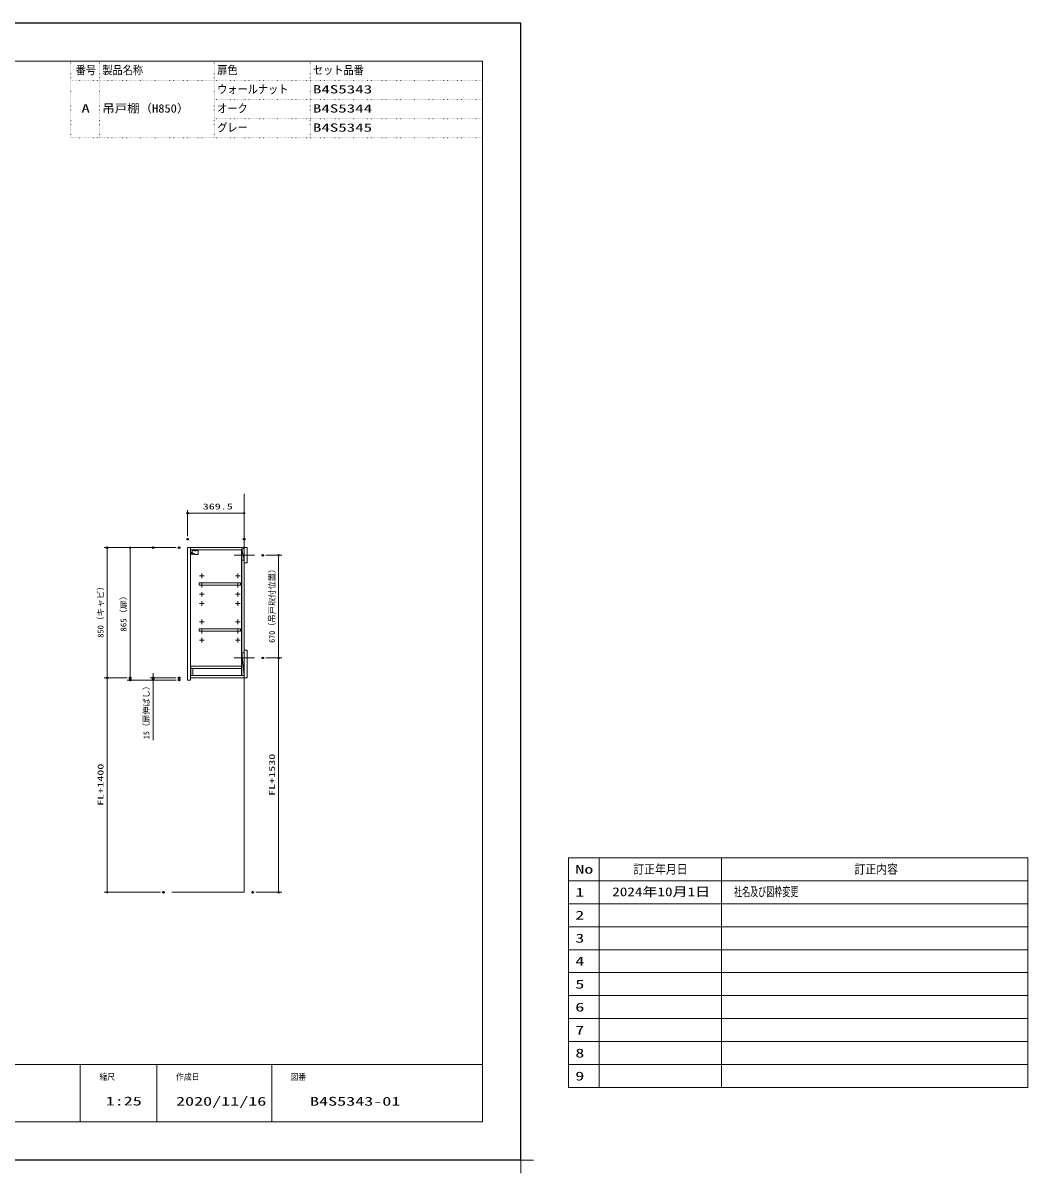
# Model space of a CAD drawing. Units: millimetres, scale not verified. Extents: x -6948 to 6948, y -3754 to 3754.
# Drawn here: x 386 to 6948, y -3754 to 3754 of the extents above; entities that cross this region are included whole.
import ezdxf
from ezdxf.enums import TextEntityAlignment as Align

# ---------------------------------------------------------------- set-up
doc = ezdxf.new("R2010")
doc.units = ezdxf.units.MM
doc.header["$LTSCALE"] = 20
doc.header["$PDMODE"] = 32
doc.header["$PDSIZE"] = 10
for name, pattern in [('USER3', [0.26, 0.01, -0.25]), ('USER4', [1.01, 0.5, -0.25, 0.01, -0.25]), ('USER5', [1.125, 0.75, -0.125, 0.125, -0.125])]:
    doc.linetypes.add(name, pattern=pattern)
for name, color, linetype, lineweight in [('0-0_KABE', 4, 'Continuous', 20), ('0-1_細線ﾚｲﾔｰ', 91, 'Continuous', 9), ('0-2_1', 30, 'Continuous', 13), ('0-3_0', 30, 'Continuous', 13), ('0-5_寸法ﾚｲﾔｰ', 30, 'Continuous', 13), ('0-6_DEFPOINTS', 7, 'Continuous', 25), ('0-7_038327', 7, 'Continuous', 25), ('0-8_図面枠', 3, 'USER3', 15), ('0-A_一般', 7, 'Continuous', 5)]:
    doc.layers.add(name, color=color, linetype=linetype, lineweight=lineweight)
doc.layers.add('0-9_仕様書', color=7, linetype='Continuous')
doc.styles.add('ＭＳ ゴシック', font='')
doc.styles.get('ＭＳ ゴシック').set_extended_font_data('MS Gothic')

# ---------------------------------------------------------------- blocks, each defined once
blk = doc.blocks.new('A$C33A235B5')
at = {"layer": '0-2_1', "color": 7}
for p, q in [((0, 300), (600, 300)), ((300, 0), (300, 600))]:
    blk.add_line(p, q, dxfattribs=at)
blk = doc.blocks.new('A$C62BC2ABA')
at = {"layer": '0-2_1', "color": 1}
blk.add_line((419.9, 280), (18.4, 65.9), dxfattribs=at)
at = {"layer": '0-2_1', "color": 1, "linetype": 'USER4'}
blk.add_line((338.7, 140), (621.1, 140), dxfattribs=at)
at = {"layer": '0-2_1', "color": 1}
for points in [[(34.9, 0), (479.9, 0), (479.9, 280)], [(419.9, 0), (419.9, 280), (479.9, 280)]]:
    blk.add_lwpolyline(points, dxfattribs=at)
blk.add_arc((34.9, 35), 35, 118.07249, 270, dxfattribs=at)
at = {"layer": '0-2_1', "color": 1, "linetype": 'USER3'}
blk.add_arc((34.9, 35), 35, 270, 118.07249, dxfattribs=at)
blk = doc.blocks.new('A$C442B40AF')
at = {"layer": '0-2_1', "color": 1}
for p, q in [((40, 0.1), (460, 0.1)), ((500, 100.1), (780.6, 268.4)), ((500, 40.1), (500, 100.1)), ((800, 210.1), (746.9, 248.2)), ((800, 210.1), (790, 10)), ((974.4, 165.9), (800, 346.7)), ((804.9, 1.3), (969.7, 94.3)), ((980, 111.8), (980, 152))]:
    blk.add_line(p, q, dxfattribs=at)
at = {"layer": '0-2_1', "color": 1, "linetype": 'USER4'}
blk.add_line((424, 682.8), (424, 397.3), dxfattribs=at)
at = {"layer": '0-2_1', "color": 1}
blk.add_lwpolyline([(800, 302.7), (800, 600.1), (0, 600.1), (0, 40.1)], dxfattribs=at)
blk.add_lwpolyline([(0, 600.1), (0, 540.1), (800, 540.1), (800, 600.1)], close=True, dxfattribs=at)
for centre, radius, start, end in [((40, 40.1), 40, 180, 270), ((460, 40.1), 40, 270, 0), ((760, 302.7), 40, 300.96376, 0), ((800, 10), 10, 180, 299.0546), ((960, 111.8), 20, 299.0546, 0), ((960, 152), 20, 0, 43.96781)]:
    blk.add_arc(centre, radius, start, end, dxfattribs=at)
blk = doc.blocks.new('A$C256E4C63')
at = {"layer": '0-2_1', "xscale": -1}
for name, p in [('A$C62BC2ABA', (621.1, 44)), ('A$C442B40AF', (1165.2, -0.1))]:
    blk.add_blockref(name, p, dxfattribs=at)
blk = doc.blocks.new('_DOT')
at = {"layer": '0-3_0'}
blk.add_line((-10, 0), (-20, 0), dxfattribs=at)
for points in [[(0, 0), (-10, 0), (-9.92, 1.25)], [(0, 0), (-9.92, -1.25), (-10, 0)], [(0, 0), (-9.92, 1.25), (-9.69, 2.49)], [(0, 0), (-9.69, -2.49), (-9.92, -1.25)], [(0, 0), (-9.69, 2.49), (-9.3, 3.68)], [(0, 0), (-9.3, -3.68), (-9.69, -2.49)], [(0, 0), (-9.3, 3.68), (-8.76, 4.82)], [(0, 0), (-8.76, -4.82), (-9.3, -3.68)], [(0, 0), (-8.76, 4.82), (-8.09, 5.88)], [(0, 0), (-8.09, -5.88), (-8.76, -4.82)], [(0, 0), (-8.09, 5.88), (-7.29, 6.85)], [(0, 0), (-7.29, -6.85), (-8.09, -5.88)], [(0, 0), (-7.29, 6.85), (-6.37, 7.71)], [(0, 0), (-6.37, -7.71), (-7.29, -6.85)], [(0, 0), (-6.37, 7.71), (-5.36, 8.44)], [(0, 0), (-5.36, -8.44), (-6.37, -7.71)], [(0, 0), (-5.36, 8.44), (-4.26, 9.05)], [(0, 0), (-4.26, -9.05), (-5.36, -8.44)], [(0, 0), (-4.26, 9.05), (-3.09, 9.51)], [(0, 0), (-3.09, -9.51), (-4.26, -9.05)], [(0, 0), (-3.09, 9.51), (-1.87, 9.82)], [(0, 0), (-1.87, -9.82), (-3.09, -9.51)], [(0, 0), (-1.87, 9.82), (-0.63, 9.98)], [(0, 0), (-0.63, -9.98), (-1.87, -9.82)], [(0, 0), (-0.63, 9.98), (0.63, 9.98)], [(0, 0), (0.63, -9.98), (-0.63, -9.98)], [(0, 0), (0.63, 9.98), (1.87, 9.82)], [(0, 0), (1.87, 9.82), (3.09, 9.51)], [(0, 0), (3.09, 9.51), (4.26, 9.05)], [(0, 0), (4.26, 9.05), (5.36, 8.44)], [(0, 0), (5.36, 8.44), (6.37, 7.71)], [(0, 0), (6.37, 7.71), (7.29, 6.85)], [(0, 0), (7.29, 6.85), (8.09, 5.88)], [(0, 0), (8.09, 5.88), (8.76, 4.82)], [(0, 0), (8.76, 4.82), (9.3, 3.68)], [(0, 0), (9.3, 3.68), (9.69, 2.49)], [(0, 0), (9.69, 2.49), (9.92, 1.25)], [(0, 0), (9.92, 1.25), (10, 0)], [(0, 0), (1.87, -9.82), (0.63, -9.98)], [(0, 0), (3.09, -9.51), (1.87, -9.82)], [(0, 0), (4.26, -9.05), (3.09, -9.51)], [(0, 0), (5.36, -8.44), (4.26, -9.05)], [(0, 0), (6.37, -7.71), (5.36, -8.44)], [(0, 0), (7.29, -6.85), (6.37, -7.71)], [(0, 0), (8.09, -5.88), (7.29, -6.85)], [(0, 0), (8.76, -4.82), (8.09, -5.88)], [(0, 0), (9.3, -3.68), (8.76, -4.82)], [(0, 0), (9.69, -2.49), (9.3, -3.68)], [(0, 0), (9.92, -1.25), (9.69, -2.49)], [(0, 0), (10, 0), (9.92, -1.25)]]:
    blk.add_solid(points, dxfattribs=at)
blk = doc.blocks.new('A$C2F5B6A28')
at = {"layer": '0-3_0', "color": 7}
for p, q in [((-6630, 1200), (0, 1200)), ((-6630, 900), (0, 900)), ((-6610, 0), (-6610, 900)), ((0, 0), (-6610, 0)), ((-6330, 0), (-6330, 900)), ((0, 1200), (0, 0))]:
    blk.add_line(p, q, dxfattribs=at)
at = {"layer": '0-7_038327'}
blk.add_line((-6630, 1200), (-6630, 900), dxfattribs=at)
blk = doc.blocks.new('グループ-13-1')
at = {"layer": '0-A_一般'}
for p, q in [((248166.5, -56118), (248166.5, -53462)), ((246838.5, -54790), (249494.5, -54790))]:
    blk.add_line(p, q, dxfattribs=at)

msp = doc.modelspace()

# ---------------------------------------------------------------- linework, layer by layer
at = {"layer": '0-0_KABE'}
msp.add_lwpolyline([(1830.5, 679), (1830.5, -1921), (1358.5, -1921)], dxfattribs=at)
at = {"layer": '0-1_細線ﾚｲﾔｰ', "linetype": 'USER5'}
for p, q in [((1897.02, 279), (1763.98, 279)), ((1897.02, -391), (1763.98, -391))]:
    msp.add_line(p, q, dxfattribs=at)
at = {"layer": '0-2_1', "color": 7}
msp.add_line((1815, 320), (1830, 247), dxfattribs=at)
for points in [[(1461, 329), (1479, 329), (1479, -536), (1461, -536)], [(1480.5, -521), (1830.5, -521), (1830.5, 329), (1480.5, 329)], [(1480.5, 329), (1830.5, 329), (1830.5, 320), (1812.5, 320), (1812.5, 314), (1480.5, 314)], [(1812.5, -506), (1815, -506), (1815, 320), (1812.5, 320)], [(1815, -506), (1830, -506), (1830, 320), (1815, 320)], [(1815, 247), (1830, 247), (1830, 320), (1815, 320)], [(1537, 84), (1807, 84), (1807, 99), (1537, 99)], [(1537, -216), (1807, -216), (1807, -201), (1537, -201)], [(1830, -506), (1815, -359), (1830, -359)], [(1480.5, -521), (1830.5, -521), (1830.5, -506), (1480.5, -506)]]:
    msp.add_lwpolyline(points, close=True, dxfattribs=at)
msp.add_lwpolyline([(1830, -506), (1815, -506), (1815, -359)], dxfattribs=at)
at = {"layer": '0-3_0', "color": 7}
for p, q in [((3947.5, -1696), (3947.5, -3196)), ((3947.5, -1696), (6947.5, -1696)), ((4147.5, -1696), (4147.5, -3196)), ((4947.5, -1696), (4947.5, -3196)), ((6947.5, -1696), (6947.5, -3196)), ((3947.5, -1846), (6947.5, -1846)), ((3947.5, -1996), (6947.5, -1996)), ((3947.5, -2146), (6947.5, -2146)), ((3947.5, -2296), (6947.5, -2296)), ((3947.5, -2446), (6947.5, -2446)), ((3947.5, -2596), (6947.5, -2596)), ((3947.5, -2746), (6947.5, -2746)), ((3947.5, -2896), (6947.5, -2896)), ((760.5, -3046), (760.5, -3421)), ((1260.5, -3046), (1260.5, -3421)), ((2010.5, -3046), (2010.5, -3421)), ((3947.5, -3046), (6947.5, -3046)), ((3947.5, -3196), (6947.5, -3196))]:
    msp.add_line(p, q, dxfattribs=at)
for points in [[(1830.5, 229), (1850.5, 229), (1850.5, 329), (1830.5, 329)], [(1830.5, -521), (1850.5, -521), (1850.5, -341), (1830.5, -341)]]:
    msp.add_lwpolyline(points, close=True, dxfattribs=at)
at = {"layer": '0-5_寸法ﾚｲﾔｰ'}
for p, q in [((1461, 404), (1461, 574)), ((1815.5, 554), (1476, 554)), ((1830.5, 404), (1830.5, 574)), ((1386, 329), (916, 329)), ((936, -506), (936, 314)), ((1216, 329), (1066, 329)), ((1086, 314), (1086, -521)), ((1972.02, 279), (2075.5, 279)), ((2055.5, 264), (2055.5, -376)), ((1972.02, -391), (2075.5, -391)), ((1972.02, -391), (2075.5, -391)), ((2055.5, -406), (2055.5, -1906)), ((1066, -521), (916, -521)), ((1066, -521), (916, -521)), ((1386, -521), (1216, -521)), ((1236, -506), (1236, -491)), ((1236, -536), (1236, -521)), ((936, -1906), (936, -536)), ((1216, -536), (1066, -536)), ((1386, -536), (1216, -536)), ((1236, -536), (1236, -927.2)), ((1236, -551), (1236, -566)), ((1283.5, -1921), (916, -1921)), ((1905.5, -1921), (2075.5, -1921))]:
    msp.add_line(p, q, dxfattribs=at)
at = {"layer": '0-6_DEFPOINTS'}
for p, q in [((3635.5, 3754), (-6864.5, 3754)), ((3635.5, -3671), (3635.5, 3754)), ((3635.5, -3671), (-6864.5, -3671))]:
    msp.add_line(p, q, dxfattribs=at)
for p in [(1461, 554), (1461, 384), (1830.5, 384), (936, 329), (1236, 329), (1406, 329), (1952.02, 279), (1952.02, -391), (2055.5, -391), (936, -521), (1086, -521), (1236, -521), (1406, -521), (1086, -536), (1236, -536), (1406, -536), (1303.5, -1921), (1885.5, -1921), (2055.5, -1921)]:
    msp.add_point(p, dxfattribs=at)
at = {"layer": '0-8_図面枠'}
for p, q in [((698, 3004), (698, 3504)), ((3385.5, 3504), (698, 3504)), ((885.5, 3004), (885.5, 3504)), ((1635.5, 3004), (1635.5, 3504)), ((2260.5, 3004), (2260.5, 3504)), ((3385.5, 3004), (3385.5, 3504)), ((3385.5, 3379), (698, 3379)), ((3385.5, 3254), (1635.5, 3254)), ((3385.5, 3129), (1635.5, 3129)), ((3385.5, 3004), (698, 3004))]:
    msp.add_line(p, q, dxfattribs=at)
at = {"layer": '0-8_図面枠', "linetype": 'Continuous'}
msp.add_line((-6614.5, -3046), (3385.5, -3046), dxfattribs=at)
msp.add_lwpolyline([(-6614.5, -3421), (3385.5, -3421), (3385.5, 3504), (-6614.5, 3504)], close=True, dxfattribs=at)

# ---------------------------------------------------------------- block references
at = {"layer": '0-2_1', "xscale": 0.05, "yscale": 0.05}
for name, p in [('A$C256E4C63', (1472.44, 284)), ('A$C33A235B5', (1539.5, 129)), ('A$C33A235B5', (1774.5, 129)), ('A$C33A235B5', (1539.5, 69)), ('A$C33A235B5', (1774.5, 69)), ('A$C33A235B5', (1539.5, 9)), ('A$C33A235B5', (1774.5, 9)), ('A$C33A235B5', (1539.5, -51)), ('A$C33A235B5', (1774.5, -51)), ('A$C33A235B5', (1539.5, -171)), ('A$C33A235B5', (1774.5, -171)), ('A$C33A235B5', (1539.5, -231)), ('A$C33A235B5', (1774.5, -231)), ('A$C33A235B5', (1539.5, -291)), ('A$C33A235B5', (1774.5, -291))]:
    msp.add_blockref(name, p, dxfattribs=at)
at = {"layer": '0-3_0', "xscale": 0.05, "yscale": 0.05}
msp.add_blockref('A$C2F5B6A28', (1812.5, -506), dxfattribs=at)
at = {"layer": '0-5_寸法ﾚｲﾔｰ', "xscale": 0.75, "yscale": 0.75}
for p, rotation in [((1461, 554), 180), ((936, 329), 90), ((1086, 329), 90), ((2055.5, 279), 90), ((2055.5, -391), 270), ((2055.5, -391), 90), ((936, -521), 270), ((936, -521), 90), ((1086, -536), 270), ((1236, -521), 270), ((1236, -536), 90), ((936, -1921), 270), ((2055.5, -1921), 270)]:
    msp.add_blockref('_DOT', p, dxfattribs=dict(at, rotation=rotation))
msp.add_blockref('_DOT', (1830.5, 554), dxfattribs=at)
at = {"layer": '0-6_DEFPOINTS', "xscale": 0.0625, "yscale": 0.0625}
msp.add_blockref('グループ-13-1', (-11874.91, -246.63), dxfattribs=at)

# ---------------------------------------------------------------- texts
at = {"layer": '0-5_寸法ﾚｲﾔｰ', "style": 'ＭＳ ゴシック', "width": 1.5}
msp.add_text('369.5', height=38.42, dxfattribs=at).set_placement((1560.04, 566.6), align=Align.BOTTOM_LEFT)
at = {"layer": '0-5_寸法ﾚｲﾔｰ', "style": 'ＭＳ ゴシック'}
for s, height, p in [('670（吊戸取付位置）', 38.48, (2042.9, -292.69)), ('15（扉伸ばし）', 38.42, (1222.73, -921.69))]:
    msp.add_text(s, height=height, rotation=90, dxfattribs=at).set_placement(p, align=Align.BOTTOM_LEFT)
for s, height, width, p in [('850（キャビ）', 38.48, 1.05, (923.4, -259.73)), ('865（扉）', 38.48, 1.1, (1073.4, -219.23)), ('FL+1530', 38.42, 1.5, (2042.9, -1291.24)), ('FL+1400', 38.42, 1.5, (923.4, -1356.24))]:
    msp.add_text(s, height=height, rotation=90, dxfattribs=dict(at, width=width)).set_placement(p, align=Align.BOTTOM_LEFT)
at = {"layer": '0-8_図面枠', "style": 'ＭＳ ゴシック'}
for s, height, width, p in [('No', 57.77, 1.5, (3992.06, -1817.37)), ('訂正年月日', 57.77, 0.9, (4370.63, -1817.37)), ('訂正内容', 57.77, 0.9, (5815.09, -1817.37)), ('1', 57.77, 1.5, (3992.06, -1967.37)), ('2024年10月1日', 57.73, 1.25, (4233.8, -1964.27)), ('社名及び図枠変更', 57.73, 0.65, (5028.84, -1964.27)), ('2', 57.77, 1.5, (3992.06, -2117.37)), ('3', 57.77, 1.5, (3992.06, -2267.37)), ('4', 57.77, 1.5, (3992.06, -2417.37)), ('5', 57.77, 1.5, (3992.06, -2567.37)), ('6', 57.77, 1.5, (3992.06, -2717.37)), ('7', 57.77, 1.5, (3992.06, -2867.37)), ('8', 57.77, 1.5, (3992.06, -3017.37)), ('縮尺', 40.47, 0.9, (885.5, -3158.74)), ('作成日', 40.47, 0.9, (1385.5, -3158.27)), ('図番', 40.47, 0.9, (2132.98, -3158.96)), ('9', 57.77, 1.5, (3992.06, -3167.37)), ('1:25', 57.77, 1.5, (926.27, -3330.49)), ('2020/11/16', 57.77, 1.5, (1385.5, -3332.1)), ('B4S5343-01', 57.77, 1.5, (2260.5, -3332.1))]:
    msp.add_text(s, height=height, dxfattribs=dict(at, width=width)).set_placement(p, align=Align.BOTTOM_LEFT)
at = {"layer": '0-9_仕様書', "style": 'ＭＳ ゴシック'}
for s, height, width, p in [('番号', 54.11, 0.9, (730.81, 3402.97)), ('製品名称', 54.11, 0.9, (904.25, 3402.97)), ('扉色', 54.11, 0.9, (1654.25, 3402.97)), ('セット品番', 54.11, 0.9, (2279.25, 3402.97)), ('ウォールナット', 54.11, 0.9, (1654.25, 3277.97)), ('B4S5343', 54.11, 1.5, (2279.25, 3277.97)), ('吊戸棚（H850）', 54.12, 1.1, (904.25, 3152.97)), ('オーク', 54.11, 0.9, (1654.25, 3152.97)), ('A', 54.11, 1.5, (767.64, 3152.97)), ('B4S5344', 54.11, 1.5, (2279.25, 3152.97)), ('グレー', 54.11, 0.9, (1654.25, 3027.97)), ('B4S5345', 54.11, 1.5, (2279.25, 3027.97))]:
    msp.add_text(s, height=height, dxfattribs=dict(at, width=width)).set_placement(p, align=Align.BOTTOM_LEFT)

doc.saveas('drawing.dxf')
